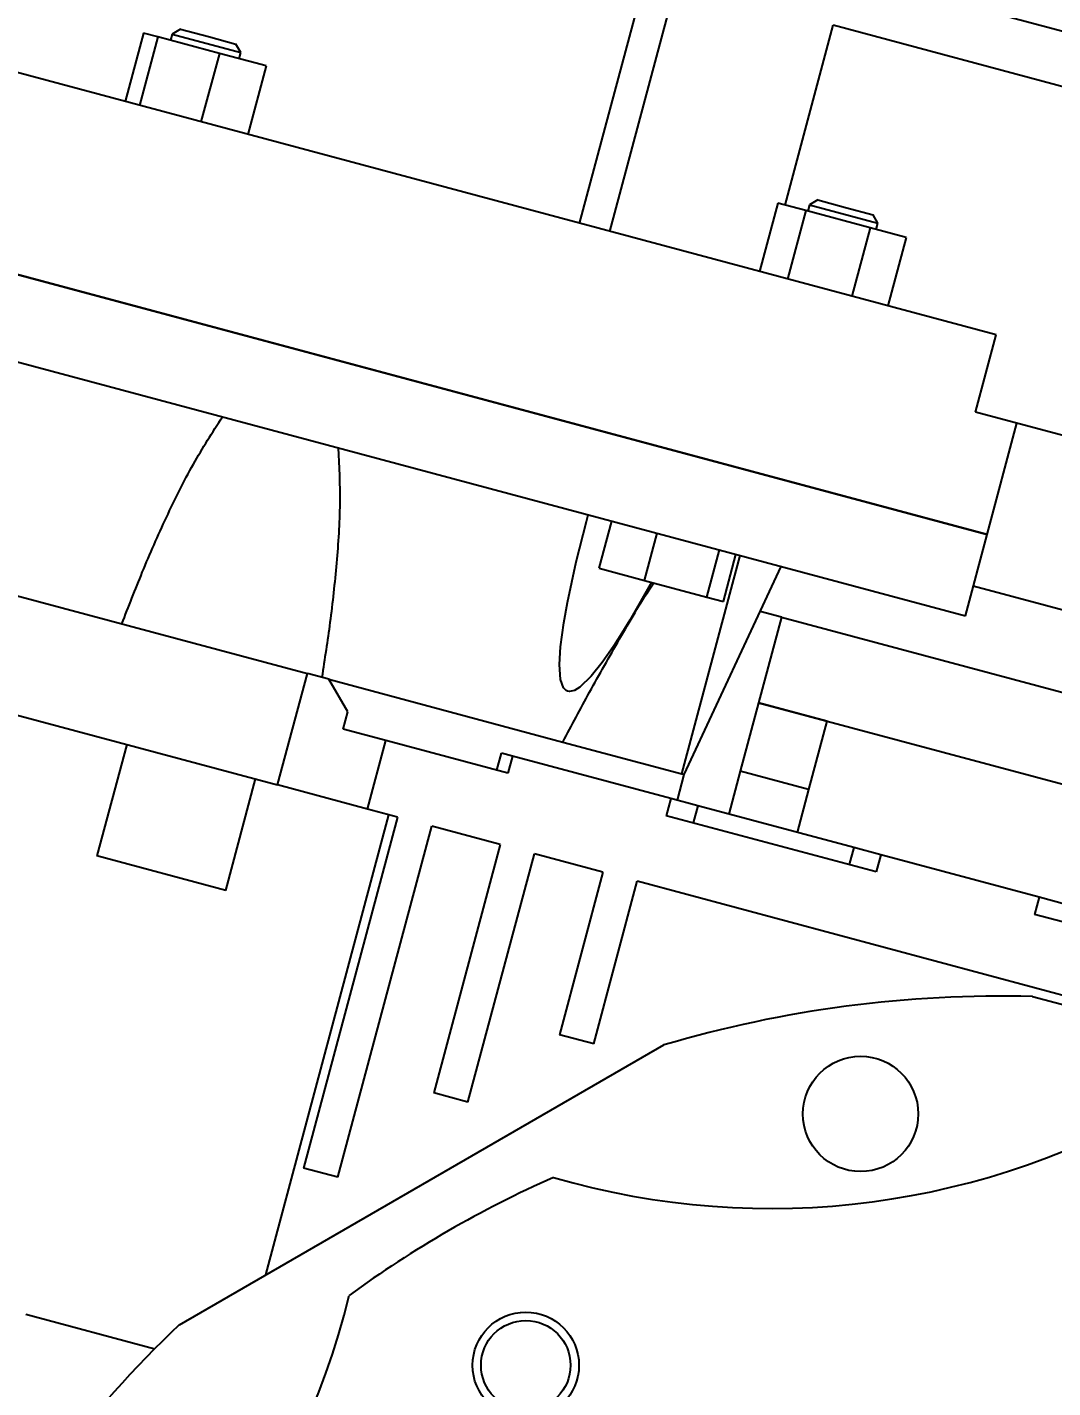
# Model space of a CAD drawing. Header units: millimetres. Extents: x 160 to 8396, y -16 to 5840.
# Drawn here: x 1794.5 to 1910.2, y 4913.6 to 5067 of the extents above; entities that cross this region are included whole.
import ezdxf

# ---------------------------------------------------------------- set-up
doc = ezdxf.new("R2010")
doc.units = ezdxf.units.MM
doc.header["$LTSCALE"] = 20
doc.styles.add('SLDTEXTSTYLE1', font='TXT', dxfattribs={"width": 0.605})
doc.dimstyles.new('SLDDIMSTYLE1', dxfattribs={"dimtxt": 70, "dimasz": 60, "dimexe": 0, "dimexo": 0.0625, "dimgap": 17.5, "dimtad": 2, "dimdec": 0, "dimrnd": 1e-09, "dimzin": 12, "dimdsep": 46, "dimtxsty": 'SLDTEXTSTYLE1', "dimsah": 1, "dimcen": 0.09, "dimadec": 0, "dimazin": 3, "dimtol": 1, "dimtfac": 1, "dimtdec": 3, "dimtofl": 0, "dimtmove": 0, "dimatfit": 3, "dimfxl": 0, "dimfrac": 2, "dimtolj": 1, "dimarcsym": 0})

# ---------------------------------------------------------------- blocks, each defined once
blk = doc.blocks.new('_D_2')
at = {"color": 7, "linetype": 'Continuous', "lineweight": 0}
for p, q in [((1910.01, 5396.08), (720.63, 5396.08)), ((740.63, 5396.08), (740.63, 2259.87)), ((1065.48, 2259.87), (720.63, 2259.87))]:
    blk.add_line(p, q, dxfattribs=at)
at = {"color": 7, "linetype": 'Continuous', "lineweight": 18}
for points in [[(740.63, 5396.08), (730.63, 5336.08), (750.63, 5336.08)], [(740.63, 2259.87), (750.63, 2319.87), (730.63, 2319.87)]]:
    blk.add_solid(points, dxfattribs=at)
at = {"color": 7, "linetype": 'Continuous', "lineweight": 18, "char_height": 70, "attachment_point": 1, "rotation": 90, "style": 'SLDTEXTSTYLE1'}
for s, insert in [('*', (650.4, 3679.98)), ('3136', (650.4, 3482.72))]:
    blk.add_mtext(s, dxfattribs=dict(at, insert=insert))
blk = doc.blocks.new('_D_3')
at = {"color": 7, "linetype": 'Continuous', "lineweight": 0}
for p, q in [((1910.01, 5396.08), (1627.5, 5472.9)), ((793.99, 2331.45), (1646.8, 5467.65)), ((1057.2, 2259.87), (774.69, 2336.69))]:
    blk.add_line(p, q, dxfattribs=at)
at = {"color": 7, "linetype": 'Continuous', "lineweight": 18}
for points in [[(1646.8, 5467.65), (1621.41, 5412.38), (1640.71, 5407.13)], [(793.99, 2331.45), (819.38, 2386.72), (800.09, 2391.97)]]:
    blk.add_solid(points, dxfattribs=at)
at = {"color": 7, "linetype": 'Continuous', "lineweight": 18, "char_height": 70, "attachment_point": 1, "rotation": 74.7877, "style": 'SLDTEXTSTYLE1'}
for s, insert in [('*', (1196.46, 4155.4)), ('3250', (1144.7, 3965.05))]:
    blk.add_mtext(s, dxfattribs=dict(at, insert=insert))

msp = doc.modelspace()

# ---------------------------------------------------------------- linework, layer by layer
at = {"color": 7, "linetype": 'Continuous', "lineweight": 25}
for p, q in [((1997.67, 5043.37), (1854.21, 5081.81)), ((1856.76, 5044.89), (1865.82, 5078.7)), ((1869.2, 5077.79), (1860.14, 5043.99)), ((1903.76, 5032.3), (1753.89, 5072.46)), ((1807.57, 5066.36), (1805.49, 5058.63)), ((1809.2, 5065.92), (1807.13, 5058.19)), ((1809.2, 5065.92), (1807.57, 5066.36)), ((1816.13, 5064.06), (1809.2, 5065.92)), ((1810.82, 5066.24), (1810.63, 5065.54)), ((1811.76, 5066.79), (1810.82, 5066.24)), ((1810.82, 5066.24), (1818.55, 5064.17)), ((1811.76, 5066.79), (1814.89, 5065.95)), ((1814.89, 5065.95), (1818.01, 5065.11)), ((1879.95, 5046.96), (1885.39, 5067.25)), ((1928.36, 5055.73), (1885.39, 5067.25)), ((1818.55, 5064.17), (1818.01, 5065.11)), ((1816.13, 5064.06), (1814.06, 5056.34)), ((1821.43, 5062.64), (1816.13, 5064.06)), ((1818.36, 5063.46), (1818.55, 5064.17)), ((1821.43, 5062.64), (1819.36, 5054.91)), ((1748.2, 5051.21), (1825.47, 5030.5)), ((1902.75, 5009.8), (1748.2, 5051.21)), ((1883.63, 5047.53), (1882.69, 5046.99)), ((1883.63, 5047.53), (1886.76, 5046.69)), ((1879.14, 5047.18), (1877.07, 5039.45)), ((1882.31, 5046.33), (1879.14, 5047.18)), ((1882.31, 5046.33), (1880.24, 5038.6)), ((1889.55, 5044.39), (1882.31, 5046.33)), ((1882.69, 5046.99), (1882.51, 5046.28)), ((1882.69, 5046.99), (1890.42, 5044.92)), ((1886.76, 5046.69), (1889.88, 5045.85)), ((1890.42, 5044.92), (1889.88, 5045.85)), ((1889.55, 5044.39), (1887.48, 5036.66)), ((1893.6, 5043.3), (1889.55, 5044.39)), ((1890.23, 5044.21), (1890.42, 5044.92)), ((1893.6, 5043.3), (1891.53, 5035.58)), ((1745.74, 5042.03), (1900.29, 5000.62)), ((1901.43, 5023.61), (1903.76, 5032.3)), ((1825.47, 5030.5), (1902.75, 5009.8)), ((1918.67, 5018.99), (1901.43, 5023.61)), ((1902.75, 5009.8), (1906.11, 5022.35)), ((1857.55, 5011.26), (1857.75, 5012.02)), ((1858.98, 5005.99), (1860.41, 5011.31)), ((1765.7, 5010.28), (1826.07, 4994.11)), ((1864.11, 5004.62), (1865.53, 5009.93)), ((1900.29, 5000.62), (1902.75, 5009.8)), ((1871.11, 5002.74), (1872.54, 5008.06)), ((1872.99, 5002.24), (1874.41, 5007.55)), ((1858.98, 5005.99), (1864.11, 5004.62)), ((1868.29, 4982.79), (1874.89, 5007.43)), ((1868.57, 4982.72), (1879.52, 5006.19)), ((1864.11, 5004.62), (1871.11, 5002.74)), ((1901.19, 5004), (1915.68, 5000.12)), ((1871.11, 5002.74), (1872.99, 5002.24)), ((1879.55, 5000.48), (1876.96, 4990.82)), ((1879.55, 5000.48), (1877.16, 5001.12)), ((1879.55, 5000.48), (2014.77, 4964.25)), ((1772.48, 4995.01), (1822.71, 4981.55)), ((1822.71, 4981.55), (1826.07, 4994.11)), ((1828.49, 4993.46), (1826.07, 4994.11)), ((1830.61, 4989.78), (1828.49, 4993.46)), ((1828.49, 4993.46), (1854.88, 4986.39)), ((1828.49, 4993.46), (1854.88, 4986.39)), ((1876.96, 4990.82), (1874.89, 4983.1)), ((1884.68, 4988.75), (1876.96, 4990.82)), ((1876.96, 4990.82), (2012.19, 4954.59)), ((1830.09, 4987.85), (1830.61, 4989.78)), ((1834.92, 4986.56), (1830.09, 4987.85)), ((1884.68, 4988.75), (1882.61, 4981.03)), ((1805.68, 4986.11), (1802.32, 4973.55)), ((1832.85, 4978.83), (1834.92, 4986.56)), ((1848.68, 4982.87), (1834.92, 4986.56)), ((1854.88, 4986.39), (1868.29, 4982.79)), ((1847.44, 4983.2), (1847.96, 4985.14)), ((1849.2, 4984.8), (1847.96, 4985.14)), ((1849.2, 4984.8), (1848.68, 4982.87)), ((1867.07, 4980.01), (1849.2, 4984.8)), ((1874.89, 4983.1), (1873.59, 4978.27)), ((1882.61, 4981.03), (1874.89, 4983.1)), ((1816.85, 4969.66), (1820.21, 4982.22)), ((1832.85, 4978.83), (1822.71, 4981.55)), ((1867.8, 4979.82), (1868.57, 4982.72)), ((1868.29, 4982.79), (1868.57, 4982.72)), ((1868.29, 4982.79), (1868.57, 4982.72)), ((1867.07, 4980.01), (1866.55, 4978.08)), ((1870.11, 4979.2), (1867.07, 4980.01)), ((1882.61, 4981.03), (1881.32, 4976.2)), ((1836.23, 4977.93), (1832.85, 4978.83)), ((1870.11, 4979.2), (1869.59, 4977.27)), ((1887.7, 4974.49), (1870.11, 4979.2)), ((1821.36, 4926.28), (1835.26, 4978.18)), ((1836.23, 4977.93), (1825.62, 4938.32)), ((1829.48, 4937.29), (1840.09, 4976.89)), ((1847.82, 4974.82), (1840.09, 4976.89)), ((1890.22, 4971.74), (1866.55, 4978.08)), ((1847.82, 4974.82), (1840.32, 4946.81)), ((1844.18, 4945.77), (1851.69, 4973.78)), ((1859.41, 4971.71), (1851.69, 4973.78)), ((1887.7, 4974.49), (1887.18, 4972.56)), ((1890.74, 4973.67), (1887.7, 4974.49)), ((1816.85, 4969.66), (1802.32, 4973.55)), ((1890.74, 4973.67), (1890.22, 4971.74)), ((1908.61, 4968.88), (1890.74, 4973.67)), ((1859.41, 4971.71), (1854.5, 4953.36)), ((1858.36, 4952.33), (1863.28, 4970.68)), ((2005.75, 4932.5), (1863.28, 4970.68)), ((1908.61, 4968.88), (1908.09, 4966.95)), ((1911.64, 4968.07), (1908.61, 4968.88)), ((1931.75, 4960.61), (1908.09, 4966.95)), ((1907.87, 4957.7), (1968.85, 4941.35)), ((1811.62, 4920.65), (1866.29, 4952.22)), ((1858.36, 4952.33), (1854.5, 4953.36)), ((1844.18, 4945.77), (1840.32, 4946.81)), ((1829.48, 4937.29), (1825.62, 4938.32)), ((1794.29, 4921.87), (1808.87, 4917.96))]:
    msp.add_line(p, q, dxfattribs=at)
at = {"color": 7, "linetype": 'Continuous', "lineweight": 25, "flags": 128}
msp.add_lwpolyline([(1864.9, 5004.41), (1862.45, 5000.13), (1861.54, 4998.65), (1860.64, 4997.25), (1859.32, 4995.37), (1858.07, 4993.8), (1856.78, 4992.57), (1856.18, 4992.2), (1855.64, 4992.08), (1855.42, 4992.11), (1855.24, 4992.2), (1854.94, 4992.51), (1854.62, 4993.44), (1854.5, 4995.13), (1854.62, 4997.12), (1854.98, 4999.83), (1855.39, 5002.13), (1856.39, 5006.72), (1857.55, 5011.26), (1857.55, 5011.26)], dxfattribs=at)
at = {"color": 7, "linetype": 'Continuous', "lineweight": 25}
for centre, radius in [((1888.47, 4944.44), 6.5), ((1850.7, 4916.09), 6), ((1850.7, 4916.09), 5.05)]:
    msp.add_circle(centre, radius, dxfattribs=at)
for centre, radius, start, end in [((1904.45, 4822.99), 134.75, 88.5488, 106.4512), ((1878.35, 5021.28), 87.5, 253.7311, 301.2689), ((1904.45, 4822.99), 125, 113.8876, 126.1124), ((1745.78, 4944.74), 87.5, 298.7311, 346.2689), ((1904.45, 4822.99), 134.75, 133.5488, 151.4512)]:
    msp.add_arc(centre, radius, start, end, dxfattribs=at)
for points, knots in [([(1805.14, 4999.72), (1805.89, 5001.66), (1807.46, 5005.71), (1810.12, 5011.74), (1813.02, 5017.66), (1815.36, 5021.31), (1816.48, 5023.07)], [0, 0, 0, 0, 0.2404086, 0.4998868, 0.7592332, 1, 1, 1, 1]), ([(1829.54, 5019.58), (1829.64, 5017.49), (1829.83, 5013.15), (1829.39, 5006.57), (1828.68, 5000.02), (1828.01, 4995.74), (1827.69, 4993.67)], [0, 0, 0, 0, 0.240767, 0.500113, 0.759591, 1, 1, 1, 1]), ([(1854.88, 4986.39), (1855.88, 4988.27), (1857.95, 4992.18), (1861.28, 4998.02), (1863.68, 5002.16), (1865.04, 5004.2), (1865.14, 5004.34)], [0, 0, 0, 0, 0.308439, 0.641343, 0.974078, 1, 1, 1, 1])]:
    msp.add_open_spline(points, degree=3, knots=knots, dxfattribs=at)

# ---------------------------------------------------------------- dimensions: what is measured, and where the dimension line sits
at = {"color": 7, "linetype": 'Continuous', "lineweight": 18}
for base, p1, p2, angle, picture, middle in [((1646.8, 5467.65), (1057.2, 2259.87), (1910.01, 5396.08), 74.7877, '_D_3', (1261.68, 4051.37)), ((740.63, 2259.87), (1910.01, 5396.08), (1065.48, 2259.87), 90, '_D_2', (740.63, 3596.71))]:
    dim = msp.add_linear_dim(base=base, p1=p1, p2=p2, angle=angle, text='<>*', dimstyle='SLDDIMSTYLE1', dxfattribs=at)
    dim.commit()
    dim.dimension.update_dxf_attribs({"geometry": picture, "text_midpoint": middle, "dimtype": 160})

doc.saveas('drawing.dxf')
